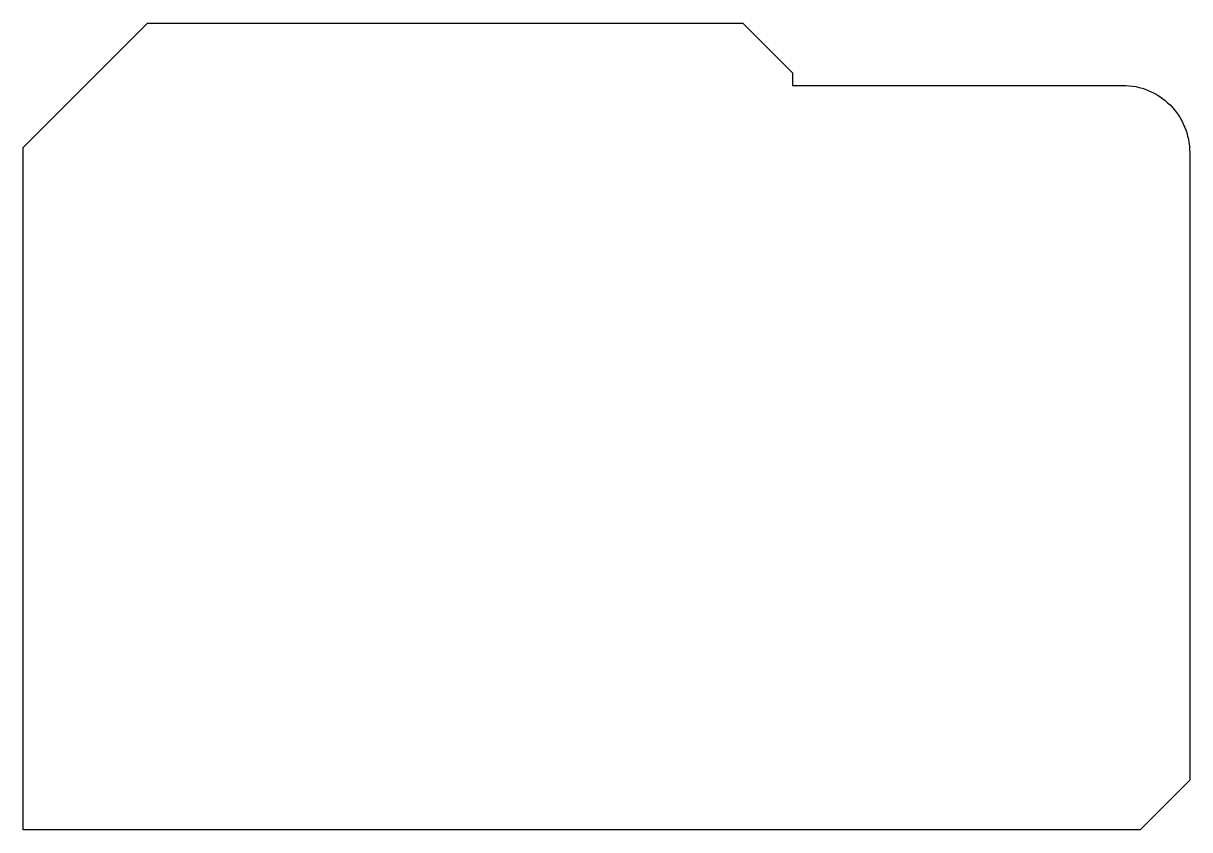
# Model space of a CAD drawing. Extents: x 0 to 470, y 0 to 325.
import ezdxf

# ---------------------------------------------------------------- set-up
doc = ezdxf.new("R2010")
doc.units = 0
doc.layers.get('0').update_dxf_attribs({"color": 2, "linetype": 'CONTINUOUS'})

msp = doc.modelspace()

# ---------------------------------------------------------------- linework, layer by layer
at = {"color": 2, "linetype": 'CONTINUOUS'}
msp.add_lwpolyline([(0, 0), (0, 275), (50, 325), (290, 325), (310, 305), (310, 300, 1), (310, 300), (443, 300, -0.414214), (470, 273), (470, 20), (450, 0)], format="xyb", close=True, dxfattribs=at)

doc.saveas('drawing.dxf')
